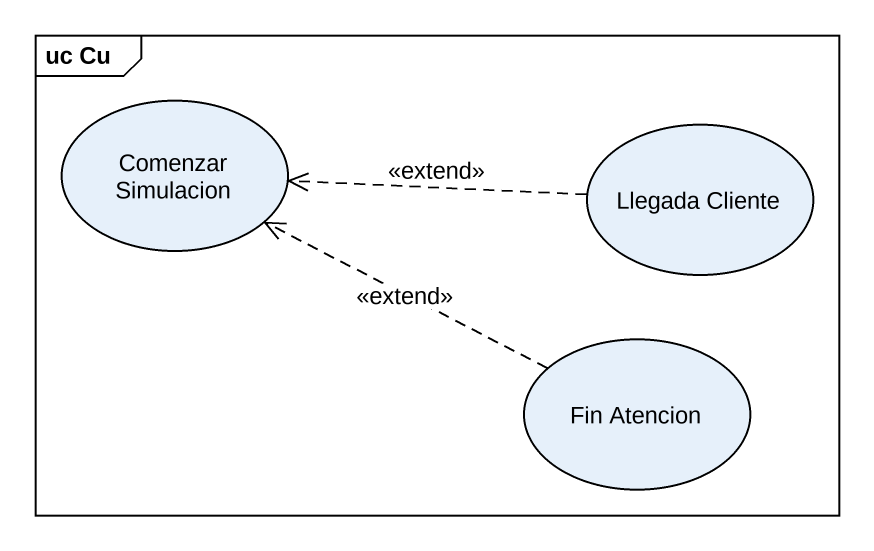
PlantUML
@startuml
mainframe uc Cu
usecase "Comenzar Simulacion" as Comenzar_Simulacion
usecase "Llegada Cliente" as Llegada_Cliente
usecase "Fin Atencion" as Fin_Atencion
Llegada_Cliente .left.> Comenzar_Simulacion : <<extend>>
Fin_Atencion .left.> Comenzar_Simulacion : <<extend>>
@enduml
